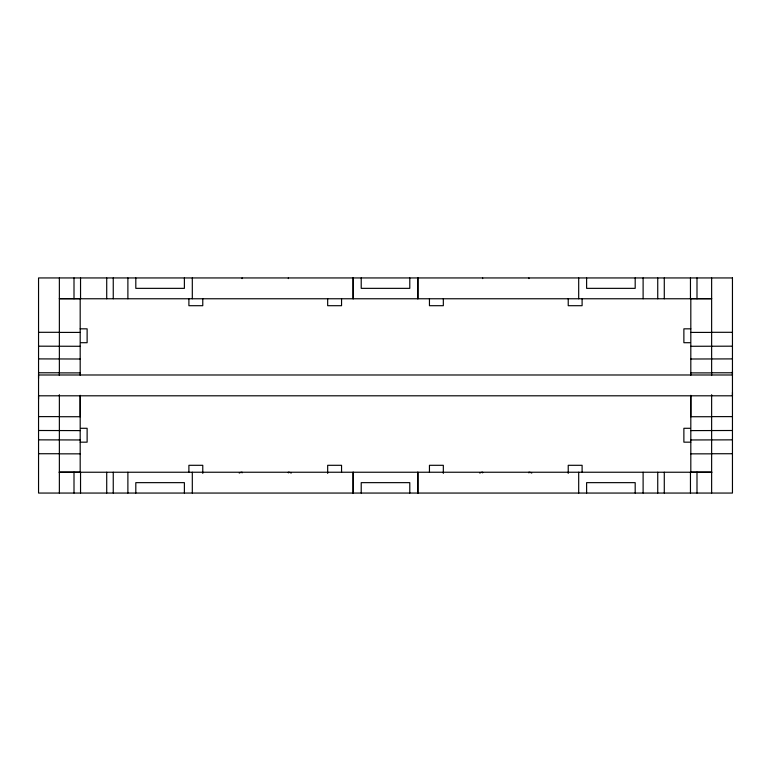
<?xml version="1.0" encoding="UTF-8"?>
<svg xmlns="http://www.w3.org/2000/svg" width="771" height="771" viewBox="0 0 771 771"><rect width="100%" height="100%" fill="white"/><g stroke="black" fill="none" stroke-linecap="round" stroke-linejoin="round"><path stroke-width="1.16" d="M38.55 399.272L38.55 395.802L732.45 395.802L732.45 392.333M38.55 378.455L38.55 374.985L732.45 374.985L732.45 371.516M80.184 395.909L80.184 416.725L59.367 416.725M690.816 395.909L690.816 416.725L711.633 416.725M59.367 298.656L80.184 298.656L80.184 375.246M711.633 298.656L690.816 298.656L690.816 375.246M59.367 298.762L711.633 298.762M80.184 328.832L87.123 328.832L87.123 342.71L81.051 342.71M690.816 328.832L683.877 328.832L683.877 342.71L689.949 342.71M38.55 332.301L59.367 332.301M711.633 332.301L732.45 332.301M59.367 332.407L80.184 332.407M690.816 332.407L711.633 332.407M38.55 346.179L80.184 346.285M732.45 346.179L690.816 346.285M38.55 358.9L80.184 359.007M690.816 359.007L732.45 358.9M38.55 372.779L59.367 372.779M711.633 372.779L732.45 372.779M59.367 372.885L80.184 372.885M690.816 372.885L711.633 372.885M38.55 416.619L59.367 416.619M711.633 416.619L732.45 416.619M81.051 428.29L87.123 428.29L87.123 442.168L80.184 442.168M689.949 428.29L683.877 428.29L683.877 442.168L690.816 442.168M38.55 430.497L80.184 430.603M732.45 430.497L690.816 430.603M38.55 439.855L80.184 439.962M690.816 439.962L732.45 439.855M38.55 453.733L59.367 453.733M711.633 453.733L732.45 453.733M59.367 453.84L80.184 453.84M690.816 453.84L711.633 453.84M59.367 472.131L80.184 472.131M690.816 472.131L711.633 472.131M59.078 472.238L711.922 472.238M711.633 277.945L711.633 375.516M711.633 394.704L711.633 493.055M696.994 277.945L696.994 298.762M696.994 472.238L696.994 493.055M690.816 395.311L690.816 472.238M690.459 277.945L690.459 298.762M690.459 472.238L690.459 493.055M664.284 277.945L664.284 298.762M664.284 472.238L664.284 493.055M657.74 277.945L657.74 298.762M657.74 472.238L657.74 493.055M643.11 277.945L643.11 298.762M643.11 472.238L643.11 493.055M635.188 277.945L635.188 288.354L586.615 288.354L586.615 277.945M635.188 493.055L635.188 482.646L586.615 482.646L586.615 493.055M582.105 298.762L582.105 305.702L568.227 305.702L568.227 298.762M582.105 472.238L582.105 465.298L568.227 465.298L568.227 473.394M578.693 277.945L578.693 298.762M578.693 472.238L578.693 493.055M528.906 277.945L528.906 278.591M528.906 472.883L528.906 472.238A5.204 5.204 0 0 1 531.749 473.086M482.646 277.945L482.646 278.591M482.646 472.883L482.646 472.238A5.204 5.204 0 0 0 479.793 473.086M443.325 298.762L443.325 305.702L429.447 305.702L429.447 298.762M443.325 473.394L443.325 465.298L429.447 465.298L429.447 472.238M417.998 277.945L417.998 298.762M417.998 472.238L417.998 493.055M417.709 277.945L417.709 298.762M417.709 472.238L417.709 493.055M409.786 277.945L409.786 288.354L361.214 288.354L361.214 277.945M409.786 493.055L409.786 482.646L361.214 482.646L361.214 493.055M353.291 277.945L353.291 298.762M353.291 472.238L353.291 493.055M353.002 277.945L353.002 298.762M353.002 472.238L353.002 493.055M341.553 298.762L341.553 305.702L327.675 305.702L327.675 298.762M341.553 472.238L341.553 465.298L327.675 465.298L327.675 473.394M288.354 277.945L288.354 278.591M288.354 472.883L288.354 472.238A5.204 5.204 0 0 1 291.197 473.086M242.094 277.945L242.094 278.591M242.094 472.883L242.094 472.238A5.204 5.204 0 0 0 239.251 473.086M202.773 298.762L202.773 305.702L188.895 305.702L188.895 298.762M202.773 473.394L202.773 465.298L188.895 465.298L188.895 472.238M192.307 277.945L192.307 298.762M192.307 472.238L192.307 493.055M184.385 277.945L184.385 288.354L135.812 288.354L135.812 277.945M184.385 493.055L184.385 482.646L135.812 482.646L135.812 493.055M127.89 277.945L127.89 298.762M127.89 472.238L127.89 493.055M113.25 277.945L113.25 298.762M113.25 472.238L113.25 493.055M106.716 277.945L106.716 298.762M106.716 472.238L106.716 493.055M80.541 277.945L80.541 298.762M80.541 472.238L80.541 493.055M80.184 395.311L80.184 472.238M74.006 277.945L74.006 298.762M74.006 472.238L74.006 493.055M59.367 277.945L59.367 375.516M59.367 394.704L59.367 493.055M732.45 277.945L38.55 277.945L38.55 493.055L732.45 493.055L732.45 277.945"/></g></svg>
